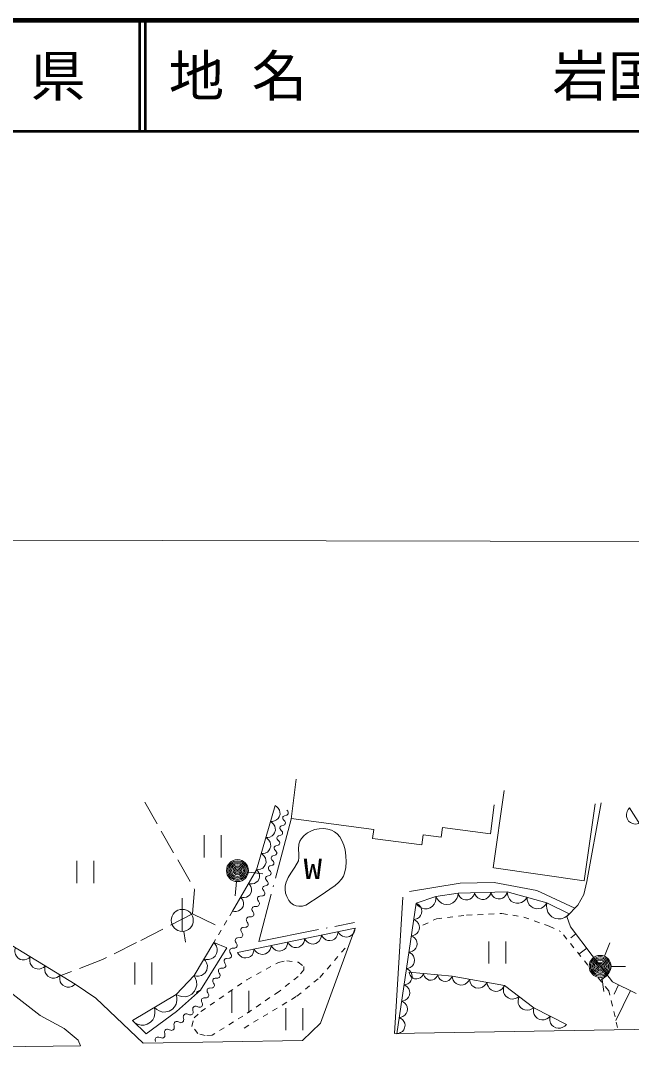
# Model space of a CAD drawing. Units: millimetres, scale not verified. Extents: x 40000 to 680000, y 20000 to 380000.
# Drawn here: x 356996 to 412155, y 287262 to 380000 of the extents above; entities that cross this region are included whole.
import ezdxf
from ezdxf.enums import TextEntityAlignment as Align

# ---------------------------------------------------------------- set-up
doc = ezdxf.new("R2010")
doc.units = ezdxf.units.MM
doc.header["$LTSCALE"] = 1000
for name, pattern in [('USER1', [3, 2.25, -0.75]), ('USER2', [1, 0.5, -0.5]), ('USER3', [7.000001, 5.508197, -0.688525, 0.114754, -0.688525])]:
    doc.linetypes.add(name, pattern=pattern)
for name, color, linetype, lineweight in [('M-TTL', 2, 'Continuous', 140), ('M-TTL-LINE', 7, 'Continuous', 50), ('S-BGD', 1, 'Continuous', 13), ('S-BGD-HTXT', 6, 'Continuous', 13)]:
    doc.layers.add(name, color=color, linetype=linetype, lineweight=lineweight)
doc.layers.add('M-TTL-TXT', color=7, linetype='Continuous')
doc.styles.add('ＭＳ ゴシック', font='')
doc.styles.get('ＭＳ ゴシック').set_extended_font_data('MS Gothic')

# ---------------------------------------------------------------- blocks, each defined once
blk = doc.blocks.new('BUHIN6')
at = {"layer": 'S-BGD'}
blk.add_lwpolyline([(-340, -329), (-363, -220), (-365, -163), (-353, -104), (-320, -50), (-278, -9), (-227, 17), (-168, 31), (-108, 27), (108, -27), (167, -26), (217, -20), (274, 9), (322, 55), (353, 108), (362, 166), (363, 220), (340, 329)], dxfattribs=at)
blk = doc.blocks.new('BUHIN7')
at = {"layer": 'S-BGD'}
blk.add_lwpolyline([(-452, -282), (-452, -156), (-441, -93), (-414, -32), (-365, 21), (-308, 56), (-246, 73), (-178, 74), (-113, 55), (113, -55), (178, -68), (234, -74), (305, -55), (368, -16), (415, 36), (439, 98), (452, 156), (452, 282)], dxfattribs=at)
blk = doc.blocks.new('BUHIN8')
at = {"layer": 'S-BGD'}
blk.add_lwpolyline([(-445, -259), (-441, -137), (-429, -77), (-400, -18), (-352, 31), (-296, 63), (-236, 78), (-170, 77), (-107, 57), (107, -57), (170, -71), (224, -78), (292, -62), (355, -26), (401, 22), (427, 81), (441, 137), (445, 259)], dxfattribs=at)
blk = doc.blocks.new('BUHIN9')
at = {"layer": 'S-BGD'}
blk.add_lwpolyline([(-541, -90), (-491, 29), (-456, 85), (-405, 133), (-338, 163), (-271, 174), (-205, 166), (-140, 141), (-86, 97), (86, -97), (142, -135), (194, -162), (268, -172), (343, -160), (408, -129), (455, -80), (491, -29), (541, 90)], dxfattribs=at)
blk = doc.blocks.new('BUHIN145')
at = {"layer": 'S-BGD'}
blk.add_lwpolyline([(379, -693), (510, -554), (600, -397), (678, -178), (678, 20), (641, 211), (524, 426), (382, 560), (216, 667), (-11, 719), (-189, 725), (-379, 693)], dxfattribs=at)
blk = doc.blocks.new('BUHIN146')
at = {"layer": 'S-BGD'}
blk.add_lwpolyline([(735, -244), (736, -56), (695, 116), (606, 326), (473, 467), (319, 580), (91, 655), (-100, 657), (-291, 623), (-488, 509), (-620, 393), (-735, 244)], dxfattribs=at)
blk = doc.blocks.new('BUHIN147')
at = {"layer": 'S-BGD'}
blk.add_lwpolyline([(624, 358), (495, 475), (350, 553), (150, 621), (-30, 617), (-204, 580), (-397, 469), (-517, 338), (-611, 184), (-654, -23), (-656, -186), (-624, -358)], dxfattribs=at)
blk = doc.blocks.new('BUHIN148')
at = {"layer": 'S-BGD'}
blk.add_lwpolyline([(544, 522), (383, 608), (216, 652), (-5, 670), (-187, 620), (-354, 538), (-523, 376), (-612, 213), (-669, 32), (-660, -189), (-621, -355), (-544, -522)], dxfattribs=at)
blk = doc.blocks.new('BUHIN149')
at = {"layer": 'S-BGD'}
blk.add_lwpolyline([(463, 584), (294, 647), (124, 667), (-94, 655), (-266, 582), (-419, 479), (-562, 298), (-627, 126), (-659, -58), (-621, -273), (-560, -431), (-463, -584)], dxfattribs=at)
blk = doc.blocks.new('BUHIN152')
at = {"layer": 'S-BGD'}
blk.add_lwpolyline([(650, -348), (682, -173), (671, -4), (621, 207), (520, 361), (393, 492), (192, 600), (13, 633), (-172, 632), (-375, 557), (-518, 470), (-650, 348)], dxfattribs=at)
blk = doc.blocks.new('BUHIN153')
at = {"layer": 'S-BGD'}
blk.add_lwpolyline([(653, -662), (756, -463), (807, -256), (825, 17), (761, 241), (658, 446), (455, 651), (252, 758), (29, 825), (-244, 811), (-448, 760), (-653, 662)], dxfattribs=at)
blk = doc.blocks.new('BUHIN155')
at = {"layer": 'S-BGD'}
blk.add_lwpolyline([(531, -374), (577, -224), (587, -75), (565, 114), (493, 260), (397, 388), (232, 504), (79, 552), (-83, 571), (-269, 527), (-403, 466), (-531, 374)], dxfattribs=at)
blk = doc.blocks.new('BUHIN156')
at = {"layer": 'S-BGD'}
blk.add_lwpolyline([(610, -515), (683, -336), (710, -155), (704, 80), (632, 266), (527, 433), (338, 593), (156, 668), (-40, 708), (-273, 674), (-443, 614), (-610, 515)], dxfattribs=at)
blk = doc.blocks.new('BUHIN157')
at = {"layer": 'S-BGD'}
blk.add_lwpolyline([(321, -769), (474, -637), (585, -482), (692, -262), (713, -54), (695, 151), (596, 389), (463, 546), (300, 676), (68, 755), (-119, 781), (-321, 769)], dxfattribs=at)
blk = doc.blocks.new('BUHIN158')
at = {"layer": 'S-BGD'}
blk.add_lwpolyline([(447, -699), (574, -544), (657, -373), (724, -138), (709, 69), (657, 267), (518, 484), (361, 614), (178, 715), (-62, 753), (-250, 746), (-447, 699)], dxfattribs=at)
blk = doc.blocks.new('BUHIN159')
at = {"layer": 'S-BGD'}
blk.add_lwpolyline([(1146, 17), (1056, 280), (915, 501), (688, 750), (434, 884), (163, 965), (-192, 960), (-460, 870), (-710, 729), (-930, 473), (-1058, 248), (-1146, -17)], dxfattribs=at)
blk = doc.blocks.new('BUHIN161')
at = {"layer": 'S-BGD'}
blk.add_lwpolyline([(759, 427), (604, 569), (429, 666), (188, 749), (-31, 747), (-241, 703), (-476, 571), (-622, 414), (-738, 229), (-792, -21), (-796, -218), (-759, -427)], dxfattribs=at)
blk = doc.blocks.new('BUHIN162')
at = {"layer": 'S-BGD'}
blk.add_lwpolyline([(31, -835), (221, -765), (380, -659), (557, -489), (651, -302), (706, -103), (696, 155), (626, 349), (519, 529), (330, 685), (163, 775), (-31, 835)], dxfattribs=at)
blk = doc.blocks.new('BUHIN260')
at = {"layer": 'S-BGD'}
for p, q in [((-160, 1249), (-1163, -482)), ((165, -1251), (1168, 479))]:
    blk.add_line(p, q, dxfattribs=at)
blk = doc.blocks.new('BUHIN261')
at = {"layer": 'S-BGD'}
for radius in [995, 880, 765, 645, 530, 390, 270, 155, 30]:
    blk.add_circle((0, 0), radius, dxfattribs=at)
blk = doc.blocks.new('BUHIN266')
at = {"layer": 'S-BGD'}
blk.add_line((-499, -861), (499, 861), dxfattribs=at)
blk.add_circle((0, 0), 995, dxfattribs=at)

msp = doc.modelspace()

# ---------------------------------------------------------------- linework, layer by layer
at = {"layer": 'M-TTL'}
msp.add_line((680000, 380000), (40000, 380000), dxfattribs=at)
at = {"layer": 'M-TTL-LINE'}
for p, q in [((367750, 380000), (367750, 370000)), ((368250, 380000), (368250, 370000)), ((40000, 370000), (680000, 370000))]:
    msp.add_line(p, q, dxfattribs=at)
at = {"layer": 'S-BGD'}
for p, q in [((381884, 311485), (381416, 307871)), ((400667, 310457), (399664, 303476)), ((378312, 303316), (379992, 309112)), ((399428, 306553), (399767, 309171)), ((407875, 302304), (408876, 309277)), ((408124, 302237), (409414, 309367)), ((411983, 308902), (415536, 303244)), ((381416, 307924), (388894, 306957)), ((394976, 306252), (395088, 307115)), ((395088, 307115), (399428, 306553)), ((388894, 306957), (388786, 306123)), ((388786, 306123), (393224, 305549)), ((393224, 305549), (393342, 306464)), ((393342, 306464), (394976, 306252)), ((376143, 299585), (378312, 303316)), ((399717, 303476), (407875, 302304)), ((377574, 303102), (378862, 302928)), ((376495, 302240), (376380, 300945)), ((407856, 301066), (408124, 302237)), ((371599, 299738), (371601, 300738)), ((391516, 300828), (390750, 288535)), ((392706, 300293), (394504, 300891)), ((394504, 300891), (396520, 301182)), ((396520, 301182), (400943, 301322)), ((400943, 301322), (404529, 300333)), ((407322, 300109), (407856, 301066)), ((390966, 288501), (392706, 300293)), ((404529, 300333), (406535, 299325)), ((406309, 299100), (407322, 300109)), ((406647, 298160), (406309, 299100)), ((353830, 297903), (361931, 292974)), ((371744, 297749), (371891, 296759)), ((376579, 295849), (387198, 298042)), ((384090, 289449), (387198, 298042)), ((406647, 298160), (408608, 295577)), ((407137, 297514), (406691, 297176)), ((372671, 293753), (374445, 296748)), ((375624, 296254), (373258, 292425)), ((374445, 296748), (375624, 296254)), ((408118, 296223), (407418, 295691)), ((409709, 295511), (410203, 296713)), ((408608, 295577), (410447, 293178)), ((409068, 294977), (408673, 294674)), ((353568, 294158), (358778, 290151)), ((392084, 294063), (395966, 293713)), ((410328, 294584), (411628, 294582)), ((371046, 292035), (372671, 293753)), ((395966, 293713), (400683, 292869)), ((409987, 293777), (409363, 293299)), ((409479, 293597), (409674, 292312)), ((410447, 293178), (412595, 292130)), ((361931, 292974), (363782, 291708)), ((373258, 292425), (371092, 290512)), ((400683, 292869), (403333, 290850)), ((410984, 292916), (410581, 292089)), ((412058, 292392), (410749, 289709)), ((363782, 291708), (368060, 287663)), ((367110, 289683), (371046, 292035)), ((371092, 290512), (368337, 288501)), ((403333, 290850), (406279, 289321)), ((358778, 290151), (360931, 288961)), ((368337, 288501), (367110, 289683)), ((382440, 287886), (384090, 289449)), ((360931, 288961), (362210, 287928)), ((390750, 288535), (418471, 288986)), ((362210, 287928), (362397, 287397)), ((368060, 287663), (382440, 287886)), ((349566, 287262), (362397, 287397))]:
    msp.add_line(p, q, dxfattribs=at)
at = {"layer": 'S-BGD', "linetype": 'USER1'}
for p, q in [((368221, 309417), (372698, 301540)), ((372698, 301540), (372530, 299316)), ((372530, 299316), (367457, 296729)), ((372530, 299316), (375216, 298035)), ((367457, 296729), (364406, 295209)), ((364406, 295209), (360647, 293755))]:
    msp.add_line(p, q, dxfattribs=at)
at = {"layer": 'S-BGD', "linetype": 'USER3'}
for p, q in [((381416, 307871), (378500, 296833)), ((392103, 301360), (396681, 302097)), ((396681, 302097), (399768, 302145)), ((399768, 302145), (403599, 301446)), ((403599, 301446), (407041, 299829)), ((378500, 296833), (387155, 298549))]:
    msp.add_line(p, q, dxfattribs=at)
at = {"layer": 'S-BGD', "linetype": 'USER2'}
for p, q in [((376143, 299585), (374445, 296748)), ((393334, 298318), (394548, 298891)), ((394548, 298891), (397262, 299205)), ((397262, 299205), (400455, 299359)), ((400455, 299359), (402433, 299037)), ((402433, 299037), (404730, 298203)), ((404730, 298203), (405759, 297732)), ((410111, 292380), (405759, 297732)), ((384023, 293588), (386340, 296272)), ((377418, 293370), (380296, 294949)), ((380296, 294949), (381025, 295093)), ((381025, 295093), (382067, 294967)), ((382067, 294967), (382566, 294570)), ((382587, 294278), (382065, 293675)), ((382566, 294570), (382587, 294278)), ((373288, 290502), (377418, 293370)), ((382065, 293675), (380333, 292324)), ((381937, 291883), (384023, 293588)), ((380333, 292324), (377079, 290100)), ((410904, 289061), (410111, 292380)), ((377181, 289016), (381937, 291883)), ((372662, 289941), (373308, 290502)), ((372473, 289170), (372662, 289941)), ((377079, 290100), (374305, 288375)), ((373013, 288523), (372473, 289170)), ((373680, 288335), (373013, 288523)), ((374305, 288375), (373680, 288335))]:
    msp.add_line(p, q, dxfattribs=at)
at = {"layer": 'S-BGD'}
for points in [[(381031, 300881), (380925, 301207), (380880, 301536), (380898, 301869), (380978, 302198), (381160, 302616), (381399, 303014), (381768, 303556), (382081, 304122), (382136, 304405), (382132, 304713), (382092, 305161), (382114, 305612), (382208, 305882), (382360, 306133), (382602, 306404), (382891, 306635), (383203, 306809), (383552, 306933), (383956, 307009), (384371, 307025), (384727, 306984), (385073, 306883), (385335, 306748), (385576, 306555), (385816, 306271), (386010, 305947), (386185, 305533), (386303, 305097), (386376, 304573), (386388, 304038), (386353, 303517), (386259, 303017), (386153, 302728), (385990, 302460), (385717, 302151), (385392, 301876), (384064, 300949), (382770, 300119), (382453, 300035), (382120, 300009), (381875, 300045), (381639, 300142), (381415, 300312), (381226, 300532), (381119, 300701), (381032, 300881)], [(392706, 300293), (392842, 300109), (393009, 299970), (393249, 299830), (393483, 299788), (393717, 299791), (393995, 299883), (394184, 300021), (394346, 300194), (394456, 300450), (394501, 300660), (394504, 300891)], [(394504, 300891), (394613, 300670), (394762, 300491), (394991, 300297), (395230, 300209), (395478, 300167), (395790, 300212), (396016, 300322), (396220, 300475), (396385, 300725), (396472, 300939), (396520, 301182)], [(404529, 300333), (404488, 300064), (404510, 299808), (404595, 299489), (404756, 299258), (404954, 299064), (405265, 298908), (405538, 298865), (405819, 298875), (406126, 298997), (406339, 299135), (406535, 299325)], [(371046, 292035), (371304, 291913), (371569, 291857), (371917, 291846), (372198, 291938), (372454, 292078), (372705, 292345), (372832, 292607), (372908, 292894), (372877, 293240), (372803, 293497), (372671, 293753)]]:
    msp.add_lwpolyline(points, dxfattribs=at)
msp.add_arc((373166, 292094), 298, 80.26296, 182.64458, dxfattribs=at)
at = {"layer": 'S-BGD-HTXT'}
msp.add_line((276012, 333196), (519831, 332777), dxfattribs=at)

# ---------------------------------------------------------------- block references
at = {"rotation": 210}
for name, p in [('BUHIN148', (379782, 308388)), ('BUHIN162', (412427, 308195)), ('BUHIN6', (380921, 308224)), ('BUHIN260', (374339, 305427)), ('BUHIN148', (379362, 306939)), ('BUHIN6', (380662, 307316)), ('BUHIN148', (378942, 305490)), ('BUHIN6', (380402, 306407)), ('BUHIN6', (380143, 305498)), ('BUHIN260', (362837, 303108)), ('BUHIN261', (376583, 303236)), ('BUHIN148', (378522, 304041)), ('BUHIN6', (379883, 304589)), ('BUHIN147', (377950, 302694)), ('BUHIN6', (379623, 303681)), ('BUHIN6', (379104, 301863)), ('BUHIN6', (379364, 302772)), ('BUHIN147', (377227, 301450)), ('BUHIN7', (378724, 300938)), ('BUHIN152', (397257, 301205)), ('BUHIN152', (398731, 301252)), ('BUHIN152', (400206, 301299)), ('BUHIN153', (401839, 301075)), ('BUHIN153', (403632, 300580)), ('BUHIN147', (376504, 300206)), ('BUHIN266', (371597, 298738)), ('BUHIN7', (378223, 299997)), ('BUHIN149', (392598, 299556)), ('BUHIN7', (377721, 299056)), ('BUHIN149', (392380, 298082)), ('BUHIN7', (377220, 298115)), ('BUHIN146', (383405, 297259)), ('BUHIN146', (384922, 297572)), ('BUHIN146', (386440, 297885)), ('BUHIN161', (374001, 295999)), ('BUHIN7', (376719, 297174)), ('BUHIN146', (378854, 296319)), ('BUHIN146', (380371, 296632)), ('BUHIN146', (381888, 296945)), ('BUHIN149', (392162, 296608)), ('BUHIN260', (400048, 295833)), ('BUHIN145', (357205, 295849)), ('BUHIN7', (376218, 296233)), ('BUHIN146', (377337, 296005)), ('BUHIN149', (391945, 295134)), ('BUHIN261', (409328, 294586)), ('BUHIN145', (358555, 295028)), ('BUHIN145', (359905, 294206)), ('BUHIN260', (368083, 293939)), ('BUHIN161', (373114, 294501)), ('BUHIN8', (375711, 295315)), ('BUHIN145', (361256, 293385)), ('BUHIN8', (375198, 294422)), ('BUHIN149', (391727, 293660)), ('BUHIN155', (392731, 294005)), ('BUHIN155', (394025, 293888)), ('BUHIN155', (395319, 293771)), ('BUHIN156', (396752, 293572)), ('BUHIN156', (398324, 293291)), ('BUHIN8', (374173, 292634)), ('BUHIN8', (374685, 293528)), ('BUHIN260', (376849, 291391)), ('BUHIN156', (399897, 293010)), ('BUHIN157', (401345, 292364)), ('BUHIN8', (373660, 291741)), ('BUHIN149', (391510, 292186)), ('BUHIN157', (402671, 291354)), ('BUHIN159', (370062, 291447)), ('BUHIN9', (372980, 290946)), ('BUHIN260', (381718, 289823)), ('BUHIN149', (391292, 290712)), ('BUHIN158', (404070, 290467)), ('BUHIN159', (368094, 290271)), ('BUHIN9', (372134, 290249)), ('BUHIN158', (405543, 289703)), ('BUHIN9', (371287, 289553)), ('BUHIN149', (391075, 289238)), ('BUHIN9', (369594, 288160)), ('BUHIN9', (370441, 288857))]:
    msp.add_blockref(name, p, dxfattribs=at)

# ---------------------------------------------------------------- texts
at = {"layer": 'M-TTL-TXT', "style": 'ＭＳ ゴシック'}
msp.add_text('山\u3000口\u3000県', height=3666, dxfattribs=at).set_placement((350375, 375000), align=Align.MIDDLE_CENTER)
for s, p in [('地 名', (370380, 375000)), ('岩国市美和町生見', (405024, 375000))]:
    msp.add_text(s, height=3666, dxfattribs=at).set_placement(p, align=Align.MIDDLE_LEFT)
at = {"layer": 'S-BGD', "style": 'ＭＳ ゴシック', "width": 1.35}
msp.add_text('W', height=1833, rotation=359.9, dxfattribs=at).set_placement((382540, 301935), align=Align.BOTTOM_LEFT)

doc.saveas('drawing.dxf')
